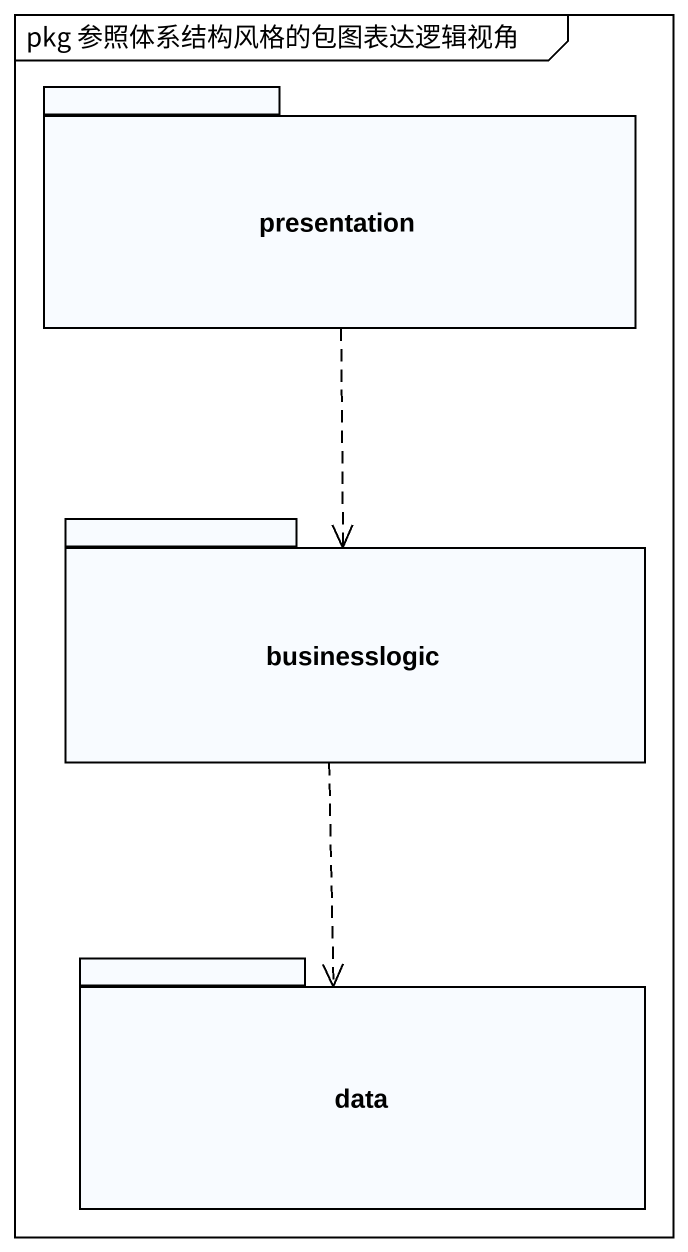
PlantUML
@startuml
mainframe pkg 参照体系结构风格的包图表达逻辑视角
package presentation {
}
package businesslogic {
}
package data {
}
presentation ..> businesslogic
businesslogic ..> data
@enduml
